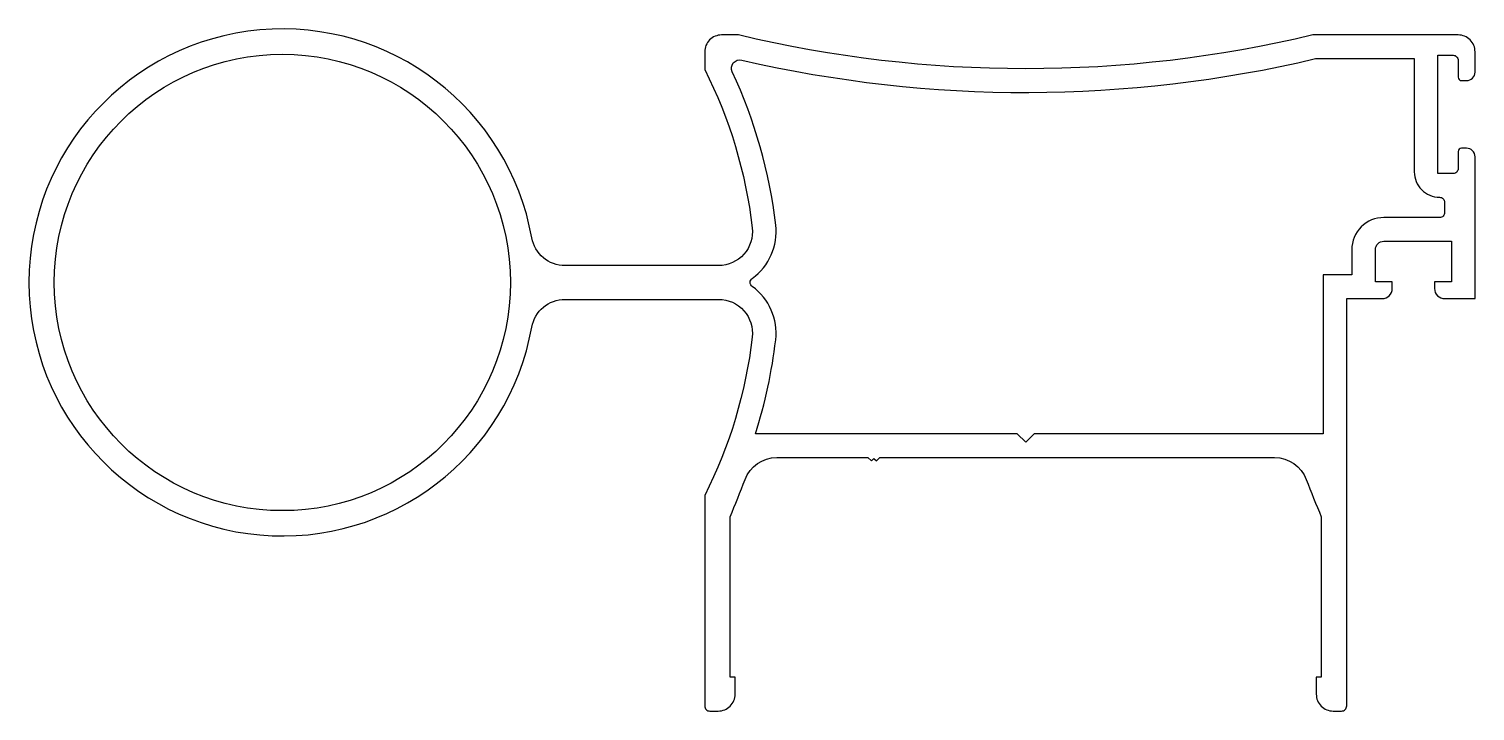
# Model space of a CAD drawing. Extents: x 925 to 1010.6, y -14.7 to 25.7.
import ezdxf

# ---------------------------------------------------------------- set-up
doc = ezdxf.new("R2010")
doc.units = 0
doc.header["$LTSCALE"] = 15
doc.layers.get('0').update_dxf_attribs({"linetype": 'CONTINUOUS'})

msp = doc.modelspace()

# ---------------------------------------------------------------- linework, layer by layer
for points in [[(974.835, 0.123), (974.985, 0.273), (975.135, 0.123), (975.335, 0.323), (998.708, 0.323, -0.312912), (1000.581, -0.977, 0.01216), (1001.471, -3.193), (1001.471, -12.677), (1001.171, -12.677), (1001.171, -13.677, 0.414214), (1002.171, -14.677), (1002.671, -14.677, 0.414214), (1002.971, -14.377), (1002.971, 9.723), (1005.071, 9.723, 0.414214), (1005.671, 10.323), (1005.671, 10.723), (1004.671, 10.723), (1004.671, 12.623, -0.414214), (1005.171, 13.123), (1009.171, 13.123), (1009.171, 10.723), (1008.171, 10.723), (1008.171, 10.323, 0.414214), (1008.771, 9.723), (1010.571, 9.723), (1010.571, 18.123, 0.414214), (1010.071, 18.623), (1009.771, 18.623, 0.414214), (1009.571, 18.423), (1009.571, 17.423, -0.414214), (1009.271, 17.123), (1008.371, 17.123), (1008.371, 24.123), (1009.271, 24.123, -0.414214), (1009.571, 23.823), (1009.571, 22.823, 0.414214), (1009.771, 22.623), (1010.071, 22.623, 0.414214), (1010.571, 23.123), (1010.571, 24.323, 0.414214), (1009.571, 25.323), (1000.971, 25.323, -0.117647), (966.971, 25.323), (965.971, 25.323, 0.414214), (964.971, 24.323), (964.971, 23.291, -0.088103), (967.784, 13.912, -0.448505), (965.798, 11.681), (956.705, 11.681, -0.363159), (954.736, 13.328, 11.2444), (954.736, 8.034, -0.363159), (956.705, 9.681), (965.798, 9.681, -0.448505), (967.784, 7.45, -0.088103), (964.971, -1.928), (964.971, -14.377, 0.414214), (965.271, -14.677), (965.771, -14.677, 0.414214), (966.771, -13.677), (966.771, -12.677), (966.471, -12.677), (966.471, -3.193, 0.01216), (967.362, -0.977, -0.312912), (969.235, 0.323), (974.635, 0.323)], [(969.175, 7.289, 0.271699), (967.788, 10.438, -0.511453), (967.788, 10.925, 0.271699), (969.175, 14.074, 0.080662), (966.601, 23.14, -0.625366), (967.167, 23.839, 0.115272), (1001.135, 23.923), (1006.971, 23.923), (1006.971, 17.223, 0.414214), (1008.471, 15.723, -0.414214), (1008.771, 15.423), (1008.771, 14.823, -0.414214), (1008.471, 14.523), (1005.171, 14.523, 0.414214), (1003.271, 12.623), (1003.271, 11.123), (1001.571, 11.123), (1001.571, 1.723), (984.471, 1.723), (983.971, 1.223), (983.471, 1.723), (967.973, 1.723, 0.048536)]]:
    msp.add_lwpolyline(points, format="xyb", close=True)
msp.add_circle((939.971, 10.681), 13.5)

doc.saveas('drawing.dxf')
